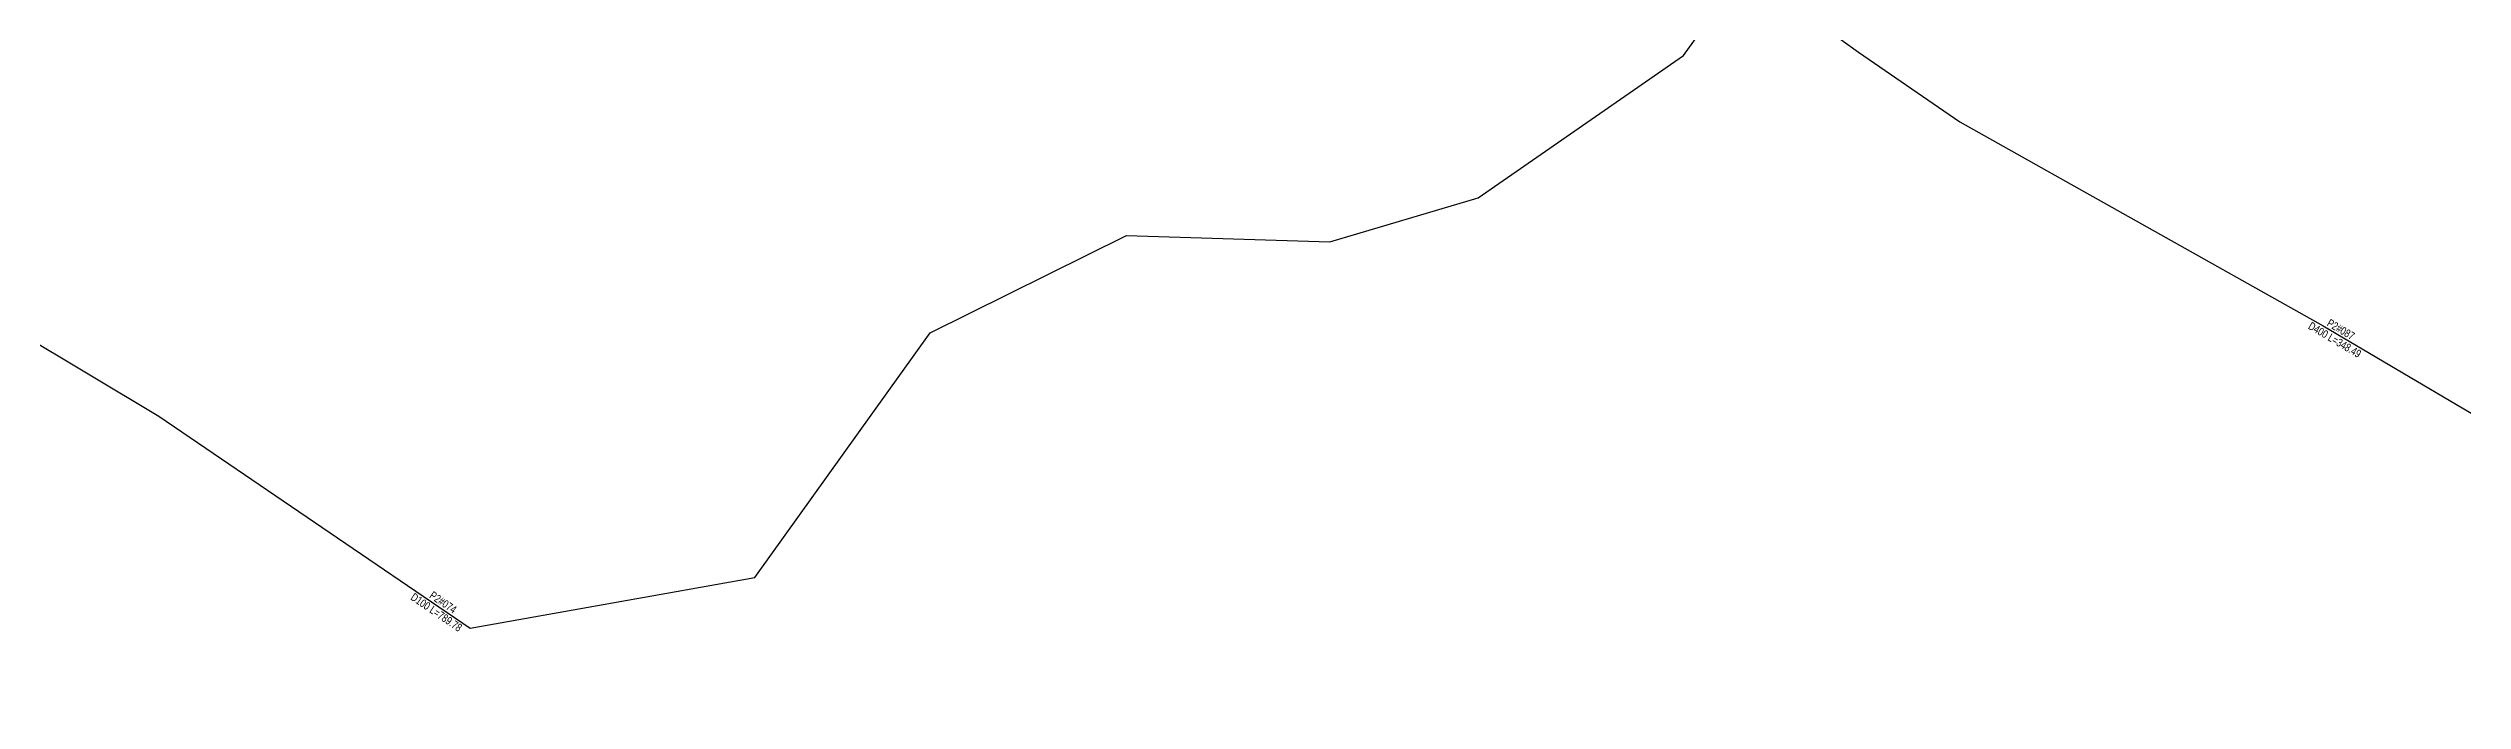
# Model space of a CAD drawing. Header units: metres. Extents: x 145472 to 149777, y 297313 to 301407.
# Drawn here: x 147336 to 147939, y 299191 to 299353 of the extents above; entities that cross this region are included whole.
import ezdxf
from ezdxf.enums import TextEntityAlignment as Align

# ---------------------------------------------------------------- set-up
doc = ezdxf.new("R2010")
doc.units = ezdxf.units.M
doc.layers.add('EPANET2-PIPE', color=3, linetype='Continuous')
doc.layers.add('EPANET2-PIPE_no', color=7, linetype='Continuous')

# ---------------------------------------------------------------- blocks, each defined once
blk = doc.blocks.new('PIPE_BLOCK')
at = {"width": 0.8}
for tag, p in [('ID', (0, 1.5)), ('INFO', (0, -1.5))]:
    blk.add_attdef(tag, text='', height=2, dxfattribs=at).set_placement(p, align=Align.MIDDLE_CENTER)

msp = doc.modelspace()

# ---------------------------------------------------------------- linework, layer by layer
at = {"layer": 'EPANET2-PIPE'}
for points in [[(147110.17, 299430.28), (147264.94, 299318.91), (147298.69, 299298.12), (147328.12, 299282.79), (147363.42, 299261.69), (147441.28, 299208.78), (147512.42, 299221.43), (147556.19, 299282.47), (147605.31, 299306.75), (147656.13, 299305.19), (147693.19, 299316.15), (147744.51, 299351.7), (147759.84, 299373.01)], [(147759.84, 299373.01), (147788.25, 299352.56), (147813.58, 299335.13), (147904.32, 299284.19), (148024.22, 299213.56), (148056.04, 299190.66)]]:
    msp.add_lwpolyline(points, dxfattribs=at)

# ---------------------------------------------------------------- block references
at = {"layer": 'EPANET2-PIPE_no'}
for p, rotation, values in [((147908.01, 299282.02), 329.498687837359, {'ID': 'P2#087', 'INFO': 'D400 L=348.49'}), ((147433.66, 299213.96), 325.8024643739697, {'ID': 'P2#074', 'INFO': 'D100 L=789.78'})]:
    msp.add_blockref('PIPE_BLOCK', p, dxfattribs=dict(at, rotation=rotation)).add_auto_attribs(values)

doc.saveas('drawing.dxf')
